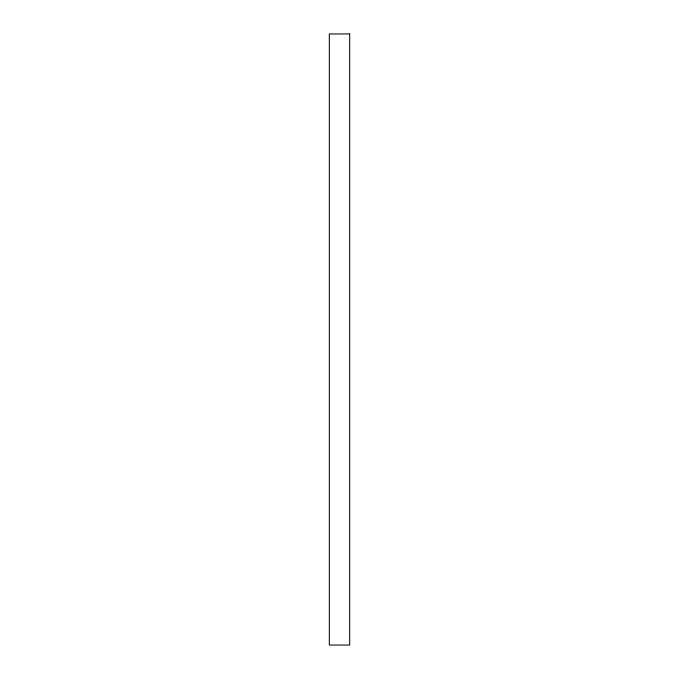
<?xml version="1.0" encoding="UTF-8"?>
<svg xmlns="http://www.w3.org/2000/svg" width="679" height="679" viewBox="0 0 679 679"><rect width="100%" height="100%" fill="white"/><g stroke="black" fill="none" stroke-linecap="round" stroke-linejoin="round"><path stroke-width="1.02" d="M349.685 33.95L329.315 33.95L329.315 645.05L349.685 645.05L349.685 33.95"/></g></svg>
